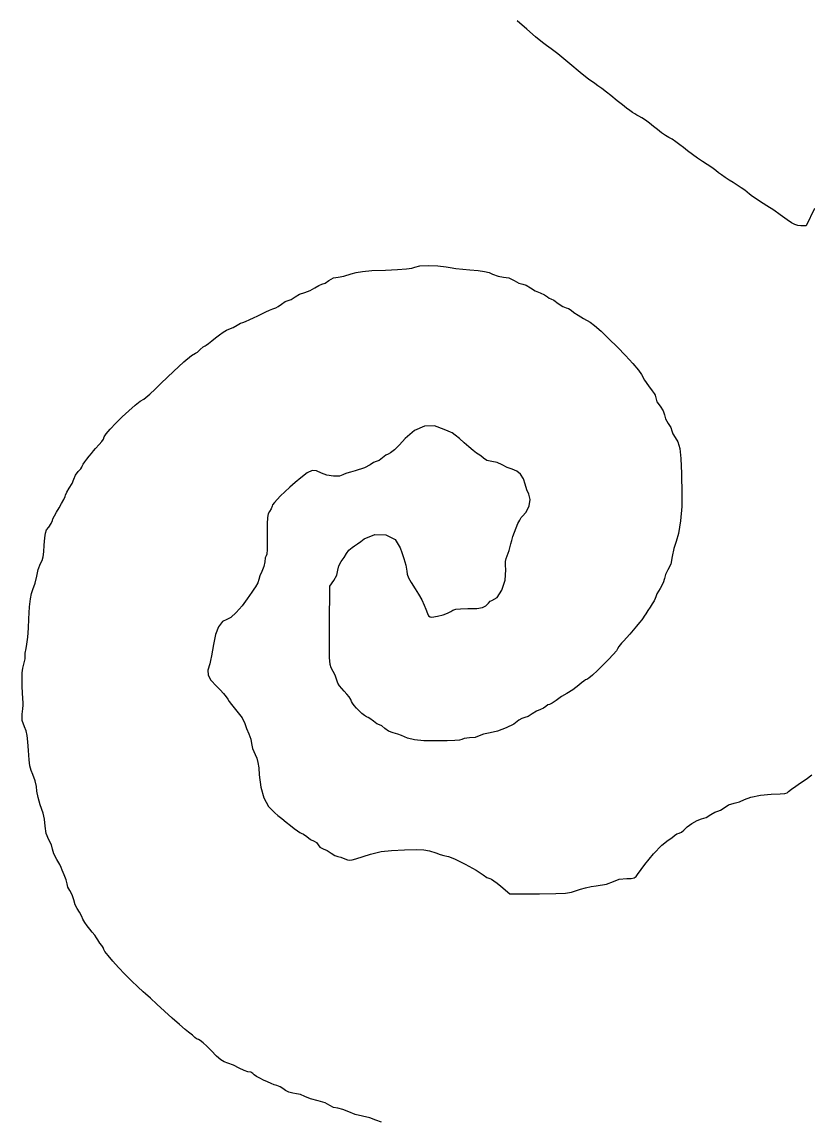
# Model space of a CAD drawing. Extents: x 2.6 to 36, y 0.8 to 49.1.
# Drawn here: x 5.7 to 11.67, y 23.02 to 31.37 of the extents above; entities that cross this region are included whole.
import ezdxf

# ---------------------------------------------------------------- set-up
doc = ezdxf.new("R2010")
doc.units = 0
doc.layers.get('0').update_dxf_attribs({"linetype": 'CONTINUOUS'})

msp = doc.modelspace()

# ---------------------------------------------------------------- linework, layer by layer
at = {"color": 0}
for p, q in [((9.53358, 31.3139), (9.4611, 31.3775)), ((9.59972, 31.2575), (9.53358, 31.3139)), ((9.65201, 31.2146), (9.59972, 31.2575)), ((9.68332, 31.1911), (9.65201, 31.2146)), ((9.71832, 31.1668), (9.68332, 31.1911)), ((9.76953, 31.1269), (9.71832, 31.1668)), ((9.84517, 31.0647), (9.76953, 31.1269)), ((9.95344, 30.9738), (9.84517, 31.0647)), ((10.0025, 30.935), (9.95344, 30.9738)), ((10.0493, 30.9018), (10.0025, 30.935)), ((10.0728, 30.8857), (10.0493, 30.9018)), ((10.1035, 30.8632), (10.0728, 30.8857)), ((10.1373, 30.8374), (10.1035, 30.8632)), ((10.1703, 30.8112), (10.1373, 30.8374)), ((10.2193, 30.7718), (10.1703, 30.8112)), ((10.2586, 30.7403), (10.2193, 30.7718)), ((10.2899, 30.7158), (10.2586, 30.7403)), ((10.3147, 30.6971), (10.2899, 30.7158)), ((10.3348, 30.6829), (10.3147, 30.6971)), ((10.3518, 30.6719), (10.3348, 30.6829)), ((10.3675, 30.6629), (10.3518, 30.6719)), ((10.3834, 30.6549), (10.3675, 30.6629)), ((10.4058, 30.6421), (10.3834, 30.6549)), ((10.4343, 30.6231), (10.4058, 30.6421)), ((10.4651, 30.6004), (10.4343, 30.6231)), ((10.4945, 30.5769), (10.4651, 30.6004)), ((10.5242, 30.5528), (10.4945, 30.5769)), ((10.5562, 30.529), (10.5242, 30.5528)), ((10.5864, 30.5083), (10.5562, 30.529)), ((10.6111, 30.4933), (10.5864, 30.5083)), ((10.6353, 30.4787), (10.6111, 30.4933)), ((10.6643, 30.4593), (10.6353, 30.4787)), ((10.6945, 30.4375), (10.6643, 30.4593)), ((10.7222, 30.4158), (10.6945, 30.4375)), ((10.7525, 30.3921), (10.7222, 30.4158)), ((10.7899, 30.3644), (10.7525, 30.3921)), ((10.8295, 30.3365), (10.7899, 30.3644)), ((10.8666, 30.3114), (10.8295, 30.3365)), ((10.9021, 30.2878), (10.8666, 30.3114)), ((10.9369, 30.2636), (10.9021, 30.2878)), ((10.9672, 30.2418), (10.9369, 30.2636)), ((10.9889, 30.225), (10.9672, 30.2418)), ((11.0097, 30.209), (10.9889, 30.225)), ((11.0375, 30.1896), (11.0097, 30.209)), ((11.0688, 30.169), (11.0375, 30.1896)), ((11.1, 30.1497), (11.0688, 30.169)), ((11.1306, 30.1307), (11.1, 30.1497)), ((11.1607, 30.1108), (11.1306, 30.1307)), ((11.1869, 30.0922), (11.1607, 30.1108)), ((11.2056, 30.0772), (11.1869, 30.0922)), ((11.2233, 30.0628), (11.2056, 30.0772)), ((11.247, 30.0451), (11.2233, 30.0628)), ((11.2736, 30.0265), (11.247, 30.0451)), ((11.3, 30.0092), (11.2736, 30.0265)), ((11.3558, 29.9736), (11.3, 30.0092)), ((11.4069, 29.9396), (11.3558, 29.9736)), ((11.4571, 29.9047), (11.4069, 29.9396)), ((11.5102, 29.8664), (11.4571, 29.9047)), ((11.7172, 29.9528), (11.6538, 29.8222)), ((11.5407, 29.8456), (11.5102, 29.8664)), ((11.5663, 29.8319), (11.5407, 29.8456)), ((11.5894, 29.8244), (11.5663, 29.8319)), ((11.6121, 29.8222), (11.5894, 29.8244)), ((11.6538, 29.8222), (11.6121, 29.8222)), ((8.28657, 29.4763), (8.35688, 29.4817)), ((8.35688, 29.4817), (8.46044, 29.4857)), ((8.46044, 29.4857), (8.55279, 29.4896)), ((8.55279, 29.4896), (8.61903, 29.4942)), ((8.61903, 29.4942), (8.66163, 29.5)), ((8.66163, 29.5), (8.68306, 29.5072)), ((8.68306, 29.5072), (8.72114, 29.5176)), ((8.72114, 29.5176), (8.78494, 29.5215)), ((8.78494, 29.5215), (8.85753, 29.519)), ((8.85753, 29.519), (8.92219, 29.5097)), ((8.92219, 29.5097), (8.95182, 29.5044)), ((8.95182, 29.5044), (8.99556, 29.4987)), ((8.99556, 29.4987), (9.04753, 29.4932)), ((9.04753, 29.4932), (9.10183, 29.4885)), ((9.10183, 29.4885), (9.16461, 29.4828)), ((9.16461, 29.4828), (9.21192, 29.476)), ((8.0019, 29.386), (8.03131, 29.4056)), ((8.03131, 29.4056), (8.06543, 29.4261)), ((8.06543, 29.4261), (8.10161, 29.4333)), ((8.10161, 29.4333), (8.14567, 29.4401)), ((8.14567, 29.4401), (8.19937, 29.4564)), ((8.19937, 29.4564), (8.2379, 29.4682)), ((8.2379, 29.4682), (8.28657, 29.4763)), ((9.21192, 29.476), (9.24718, 29.4672)), ((9.24718, 29.4672), (9.27387, 29.4561)), ((9.27387, 29.4561), (9.31569, 29.44)), ((9.31569, 29.44), (9.35661, 29.4333)), ((9.35661, 29.4333), (9.39703, 29.4258)), ((9.39703, 29.4258), (9.43782, 29.4056)), ((9.43782, 29.4056), (9.47358, 29.386)), ((7.80919, 29.3026), (7.8495, 29.316)), ((7.8495, 29.316), (7.88992, 29.3296)), ((7.88992, 29.3296), (7.92535, 29.351)), ((7.92535, 29.351), (7.95389, 29.3699)), ((7.95389, 29.3699), (7.97775, 29.3778)), ((7.97775, 29.3778), (8.0019, 29.386)), ((9.47358, 29.386), (9.50222, 29.3778)), ((9.50222, 29.3778), (9.52886, 29.3701)), ((9.52886, 29.3701), (9.56006, 29.3517)), ((9.56006, 29.3517), (9.59631, 29.3293)), ((9.59631, 29.3293), (9.63519, 29.3122)), ((9.63519, 29.3122), (9.66792, 29.2981)), ((7.67117, 29.2278), (7.69971, 29.2474)), ((7.69971, 29.2474), (7.72308, 29.2556)), ((7.72308, 29.2556), (7.74615, 29.2633)), ((7.74615, 29.2633), (7.77414, 29.2818)), ((7.77414, 29.2818), (7.80919, 29.3026)), ((9.66792, 29.2981), (9.68935, 29.2828)), ((9.68935, 29.2828), (9.70285, 29.2714)), ((9.70285, 29.2714), (9.71653, 29.2667)), ((9.71653, 29.2667), (9.7385, 29.2569)), ((9.7385, 29.2569), (9.77225, 29.2333)), ((9.77225, 29.2333), (9.80686, 29.2099)), ((7.49132, 29.1397), (7.52322, 29.1549)), ((7.52322, 29.1549), (7.55393, 29.1689)), ((7.55393, 29.1689), (7.58165, 29.1814)), ((7.58165, 29.1814), (7.60471, 29.1913)), ((7.60471, 29.1913), (7.62125, 29.1976)), ((7.62125, 29.1976), (7.62961, 29.2)), ((7.62961, 29.2), (7.64561, 29.2082)), ((7.64561, 29.2082), (7.67117, 29.2278)), ((9.80686, 29.2099), (9.83122, 29.2)), ((9.83122, 29.2), (9.84944, 29.1944)), ((9.84944, 29.1944), (9.86931, 29.181)), ((9.86931, 29.181), (9.89085, 29.164)), ((9.89085, 29.164), (9.92247, 29.1428)), ((7.30371, 29.0499), (7.33436, 29.0674)), ((7.33436, 29.0674), (7.35938, 29.0826)), ((7.35938, 29.0826), (7.37728, 29.0889)), ((7.37728, 29.0889), (7.39833, 29.0951)), ((7.39833, 29.0951), (7.43115, 29.11)), ((7.43115, 29.11), (7.46007, 29.1246)), ((7.46007, 29.1246), (7.49132, 29.1397)), ((9.92247, 29.1428), (9.96354, 29.1178)), ((9.96354, 29.1178), (10.0135, 29.0894)), ((10.0135, 29.0894), (10.0475, 29.0647)), ((10.0475, 29.0647), (10.0972, 29.0213)), ((7.17074, 28.9706), (7.20042, 28.9943)), ((7.20042, 28.9943), (7.22954, 29.0149)), ((7.22954, 29.0149), (7.25467, 29.0303)), ((7.25467, 29.0303), (7.27251, 29.0379)), ((7.27251, 29.0379), (7.30371, 29.0499)), ((10.0972, 29.0213), (10.1569, 28.9647)), ((7.05556, 28.8833), (7.07676, 28.9031)), ((7.07676, 28.9031), (7.09114, 28.9111)), ((7.09114, 28.9111), (7.10037, 28.9158)), ((7.10037, 28.9158), (7.11843, 28.9286)), ((7.11843, 28.9286), (7.14274, 28.9475)), ((7.14274, 28.9475), (7.17074, 28.9706)), ((10.1569, 28.9647), (10.2208, 28.9012)), ((10.2208, 28.9012), (10.2831, 28.8362)), ((6.93104, 28.7894), (6.98921, 28.8379)), ((6.98921, 28.8379), (7.01839, 28.8556)), ((7.01839, 28.8556), (7.03386, 28.8637)), ((7.03386, 28.8637), (7.05556, 28.8833)), ((10.2831, 28.8362), (10.3382, 28.7761)), ((6.85146, 28.7167), (6.93104, 28.7894)), ((10.3382, 28.7761), (10.3804, 28.7261)), ((6.75803, 28.6263), (6.85146, 28.7167)), ((10.3804, 28.7261), (10.4039, 28.6922)), ((10.4039, 28.6922), (10.4274, 28.6512)), ((10.4274, 28.6512), (10.4564, 28.6064)), ((6.67219, 28.5446), (6.71229, 28.5819)), ((6.71229, 28.5819), (6.75803, 28.6263)), ((10.4564, 28.6064), (10.4833, 28.5687)), ((10.4833, 28.5687), (10.5006, 28.5496)), ((6.56054, 28.4594), (6.59988, 28.4904)), ((6.59988, 28.4904), (6.62636, 28.5065)), ((6.62636, 28.5065), (6.64214, 28.5181)), ((6.64214, 28.5181), (6.67219, 28.5446)), ((10.5006, 28.5496), (10.508, 28.5372)), ((10.508, 28.5372), (10.5111, 28.5164)), ((10.5111, 28.5164), (10.5209, 28.4864)), ((10.5209, 28.4864), (10.5444, 28.4517)), ((6.46289, 28.3708), (6.51329, 28.4179)), ((6.51329, 28.4179), (6.56054, 28.4594)), ((10.5444, 28.4517), (10.568, 28.4169)), ((10.568, 28.4169), (10.5778, 28.3868)), ((6.37201, 28.2783), (6.41417, 28.3228)), ((6.41417, 28.3228), (6.46289, 28.3708)), ((10.5778, 28.3868), (10.5859, 28.3568)), ((10.5859, 28.3568), (10.6056, 28.3222)), ((10.6056, 28.3222), (10.6252, 28.29)), ((6.32667, 28.2188), (6.34119, 28.2421)), ((6.34119, 28.2421), (6.37201, 28.2783)), ((8.68181, 28.2685), (8.61111, 28.2071)), ((8.75732, 28.3011), (8.68181, 28.2685)), ((8.83365, 28.3042), (8.75732, 28.3011)), ((8.90685, 28.2768), (8.83365, 28.3042)), ((8.93528, 28.2618), (8.90685, 28.2768)), ((8.95492, 28.2556), (8.93528, 28.2618)), ((8.96713, 28.2492), (8.95492, 28.2556)), ((8.99044, 28.2319), (8.96713, 28.2492)), ((9.02154, 28.2064), (8.99044, 28.2319)), ((10.6252, 28.29), (10.6334, 28.2654)), ((10.6334, 28.2654), (10.6412, 28.2425)), ((10.6412, 28.2425), (10.66, 28.2143)), ((6.25976, 28.1303), (6.28803, 28.1608)), ((6.28803, 28.1608), (6.3074, 28.1842)), ((6.3074, 28.1842), (6.31967, 28.2026)), ((6.31967, 28.2026), (6.32667, 28.2188)), ((8.56711, 28.1597), (8.52869, 28.1224)), ((8.61111, 28.2071), (8.56711, 28.1597)), ((9.05707, 28.175), (9.02154, 28.2064)), ((9.09299, 28.1432), (9.05707, 28.175)), ((9.12528, 28.1161), (9.09299, 28.1432)), ((10.66, 28.2143), (10.6802, 28.1811)), ((10.6802, 28.1811), (10.6934, 28.1314)), ((6.19428, 28.0504), (6.21115, 28.0725)), ((6.21115, 28.0725), (6.22846, 28.0943)), ((6.22846, 28.0943), (6.24507, 28.114)), ((6.24507, 28.114), (6.25976, 28.1303)), ((8.43782, 28.0611), (8.41157, 28.0415)), ((8.46289, 28.0808), (8.43782, 28.0611)), ((8.48112, 28.0889), (8.46289, 28.0808)), ((8.49897, 28.0978), (8.48112, 28.0889)), ((8.52869, 28.1224), (8.49897, 28.0978)), ((9.15028, 28.0965), (9.12528, 28.1161)), ((9.16461, 28.0874), (9.15028, 28.0965)), ((9.18403, 28.0756), (9.16461, 28.0874)), ((9.20449, 28.0568), (9.18403, 28.0756)), ((10.6934, 28.1314), (10.7015, 28.055)), ((6.12901, 27.9567), (6.14774, 27.9769)), ((6.14774, 27.9769), (6.15554, 27.9907)), ((6.15554, 27.9907), (6.15853, 27.9982)), ((6.15853, 27.9982), (6.16683, 28.0117)), ((6.16683, 28.0117), (6.17914, 28.0296)), ((6.17914, 28.0296), (6.19428, 28.0504)), ((8.30067, 27.9833), (8.22999, 27.9612)), ((8.34506, 28.0076), (8.30067, 27.9833)), ((8.37011, 28.0258), (8.34506, 28.0076)), ((8.39068, 28.0333), (8.37011, 28.0258)), ((8.41157, 28.0415), (8.39068, 28.0333)), ((9.23058, 28.0392), (9.20449, 28.0568)), ((9.26682, 28.0333), (9.23058, 28.0392)), ((9.30718, 28.0263), (9.26682, 28.0333)), ((9.34625, 28.0074), (9.30718, 28.0263)), ((9.38411, 27.9868), (9.34625, 28.0074)), ((9.42156, 27.974), (9.38411, 27.9868)), ((10.7015, 28.055), (10.7062, 27.9415)), ((6.08296, 27.8646), (6.09586, 27.8987)), ((6.09586, 27.8987), (6.10829, 27.9294)), ((6.10829, 27.9294), (6.12901, 27.9567)), ((7.81831, 27.9099), (7.77528, 27.8733)), ((7.86675, 27.9464), (7.81831, 27.9099)), ((7.90419, 27.9633), (7.86675, 27.9464)), ((7.93787, 27.9621), (7.90419, 27.9633)), ((7.97526, 27.9444), (7.93787, 27.9621)), ((8.01465, 27.9301), (7.97526, 27.9444)), ((8.06603, 27.9224), (8.01465, 27.9301)), ((8.11257, 27.9222), (8.06603, 27.9224)), ((8.13764, 27.9313), (8.11257, 27.9222)), ((8.14665, 27.9365), (8.13764, 27.9313)), ((8.16704, 27.9439), (8.14665, 27.9365)), ((8.19586, 27.9524), (8.16704, 27.9439)), ((8.22999, 27.9612), (8.19586, 27.9524)), ((9.45643, 27.9604), (9.42156, 27.974)), ((9.48579, 27.9357), (9.45643, 27.9604)), ((9.50797, 27.9017), (9.48579, 27.9357)), ((9.52126, 27.8603), (9.50797, 27.9017)), ((10.7062, 27.9415), (10.7076, 27.8869)), ((6.0415, 27.799), (6.06131, 27.829)), ((6.06131, 27.829), (6.08296, 27.8646)), ((7.73475, 27.8375), (7.69775, 27.8033)), ((7.77528, 27.8733), (7.73475, 27.8375)), ((9.53299, 27.8179), (9.52126, 27.8603)), ((9.5485, 27.784), (9.53299, 27.8179)), ((10.7076, 27.8869), (10.709, 27.839)), ((10.709, 27.839), (10.7101, 27.8028)), ((6.00271, 27.7147), (6.01861, 27.744)), ((6.01861, 27.744), (6.02935, 27.7661)), ((6.02935, 27.7661), (6.03331, 27.7782)), ((6.03331, 27.7782), (6.0415, 27.799)), ((7.63813, 27.744), (7.61762, 27.7208)), ((7.66521, 27.7718), (7.63813, 27.744)), ((7.69775, 27.8033), (7.66521, 27.7718)), ((9.55806, 27.7451), (9.5485, 27.784)), ((9.55051, 27.6958), (9.55806, 27.7451)), ((10.7107, 27.7833), (10.7086, 27.6917)), ((10.7101, 27.8028), (10.7107, 27.7833)), ((5.94797, 27.6189), (5.96392, 27.6485)), ((5.96392, 27.6485), (5.98335, 27.6815)), ((5.98335, 27.6815), (6.00271, 27.7147)), ((7.58057, 27.6525), (7.57047, 27.636)), ((7.59424, 27.6731), (7.58057, 27.6525)), ((7.59999, 27.6925), (7.59424, 27.6731)), ((7.60454, 27.7033), (7.59999, 27.6925)), ((7.61762, 27.7208), (7.60454, 27.7033)), ((9.49886, 27.616), (9.52951, 27.6486)), ((9.52951, 27.6486), (9.55051, 27.6958)), ((10.7086, 27.6917), (10.6986, 27.5831)), ((5.90468, 27.5343), (5.92486, 27.5629)), ((5.92486, 27.5629), (5.93332, 27.5838)), ((5.93332, 27.5838), (5.93722, 27.5963)), ((5.93722, 27.5963), (5.94797, 27.6189)), ((7.56494, 27.6079), (7.56304, 27.5582)), ((7.57047, 27.636), (7.56494, 27.6079)), ((9.45285, 27.53), (9.46625, 27.5608)), ((9.46625, 27.5608), (9.47906, 27.5871)), ((9.47906, 27.5871), (9.49029, 27.6063)), ((9.49029, 27.6063), (9.49886, 27.616)), ((10.6986, 27.5831), (10.6837, 27.4851)), ((5.87462, 27.4531), (5.88004, 27.4886)), ((5.88004, 27.4886), (5.88938, 27.5131)), ((5.88938, 27.5131), (5.90468, 27.5343)), ((7.56304, 27.5582), (7.56381, 27.4772)), ((7.56381, 27.4772), (7.56407, 27.4136)), ((8.30003, 27.4443), (8.38015, 27.4776)), ((8.38015, 27.4776), (8.46414, 27.4747)), ((9.428, 27.464), (9.43972, 27.4969)), ((9.43972, 27.4969), (9.45285, 27.53)), ((10.6837, 27.4851), (10.6676, 27.4253)), ((5.86778, 27.3478), (5.87121, 27.3981)), ((5.87121, 27.3981), (5.87462, 27.4531)), ((7.56407, 27.4136), (7.56267, 27.3637)), ((8.20876, 27.3804), (8.22526, 27.3914)), ((8.22526, 27.3914), (8.24794, 27.4072)), ((8.24794, 27.4072), (8.27387, 27.4254)), ((8.27387, 27.4254), (8.30003, 27.4443)), ((8.46414, 27.4747), (8.53429, 27.44)), ((8.53429, 27.44), (8.57308, 27.3778)), ((9.39974, 27.3572), (9.41243, 27.4078)), ((9.41243, 27.4078), (9.41857, 27.4335)), ((9.41857, 27.4335), (9.428, 27.464)), ((10.6676, 27.4253), (10.649, 27.3725)), ((5.85465, 27.2807), (5.86253, 27.3097)), ((5.86253, 27.3097), (5.86778, 27.3478)), ((7.55544, 27.3167), (7.54764, 27.3007)), ((7.55974, 27.3304), (7.55544, 27.3167)), ((7.56267, 27.3637), (7.55974, 27.3304)), ((8.14719, 27.3046), (8.16456, 27.3333)), ((8.16456, 27.3333), (8.18332, 27.3586)), ((8.18332, 27.3586), (8.20876, 27.3804)), ((8.57308, 27.3778), (8.58388, 27.3422)), ((8.58388, 27.3422), (8.60086, 27.2957)), ((9.37646, 27.2972), (9.38433, 27.3167)), ((9.38433, 27.3167), (9.39974, 27.3572)), ((10.6372, 27.3114), (10.6253, 27.2524)), ((10.649, 27.3725), (10.6372, 27.3114)), ((5.82553, 27.2133), (5.84358, 27.2572)), ((5.84358, 27.2572), (5.85465, 27.2807)), ((7.53787, 27.2344), (7.52225, 27.1975)), ((7.54443, 27.2718), (7.53787, 27.2344)), ((7.54764, 27.3007), (7.54443, 27.2718)), ((8.09999, 27.2081), (8.10732, 27.2418)), ((8.10732, 27.2418), (8.12528, 27.2742)), ((8.12528, 27.2742), (8.14719, 27.3046)), ((8.60086, 27.2957), (8.61594, 27.2456)), ((8.61594, 27.2456), (8.62224, 27.2011)), ((9.37142, 27.2465), (9.37224, 27.2747)), ((9.37381, 27.2101), (9.37142, 27.2465)), ((9.37224, 27.2747), (9.37646, 27.2972)), ((10.6253, 27.2524), (10.6039, 27.209)), ((5.80317, 27.1092), (5.81435, 27.1619)), ((5.81435, 27.1619), (5.82553, 27.2133)), ((7.50657, 27.1647), (7.50006, 27.1369)), ((7.52225, 27.1975), (7.50657, 27.1647)), ((8.06944, 27.1293), (8.09119, 27.1707)), ((8.09119, 27.1707), (8.09999, 27.2081)), ((8.62224, 27.2011), (8.62532, 27.1774)), ((8.62532, 27.1774), (8.63585, 27.1493)), ((8.63585, 27.1493), (8.65533, 27.1135)), ((9.36897, 27.1308), (9.37381, 27.2101)), ((10.5776, 27.1451), (10.5677, 27.1107)), ((10.5854, 27.1756), (10.5776, 27.1451)), ((10.6039, 27.209), (10.5854, 27.1756)), ((5.77365, 27.0315), (5.78538, 27.0611)), ((5.78538, 27.0611), (5.80317, 27.1092)), ((7.46158, 27.0644), (7.44547, 27.0412)), ((7.47444, 27.0814), (7.46158, 27.0644)), ((7.49246, 27.1107), (7.47444, 27.0814)), ((7.50006, 27.1369), (7.49246, 27.1107)), ((8.03586, 26.7899), (8.0389, 27.0853)), ((8.0389, 27.0853), (8.06944, 27.1293)), ((8.65533, 27.1135), (8.68539, 27.0665)), ((8.68539, 27.0665), (8.71143, 27.0251)), ((9.34494, 27.0558), (9.36897, 27.1308)), ((10.5442, 27.0678), (10.5208, 27.0289)), ((10.5677, 27.1107), (10.5442, 27.0678)), ((5.75971, 26.9301), (5.76557, 26.9911)), ((5.76557, 26.9911), (5.77365, 27.0315)), ((7.41183, 26.9889), (7.37397, 26.936)), ((7.42822, 27.0151), (7.41183, 26.9889)), ((7.44547, 27.0412), (7.42822, 27.0151)), ((8.71143, 27.0251), (8.73563, 26.9821)), ((8.73563, 26.9821), (8.75521, 26.9424)), ((9.25543, 26.9718), (9.26676, 26.9778)), ((9.26676, 26.9778), (9.3086, 26.9997)), ((9.3086, 26.9997), (9.34494, 27.0558)), ((10.4989, 26.9753), (10.4856, 26.9521)), ((10.5078, 26.9935), (10.4989, 26.9753)), ((10.5111, 27.0042), (10.5078, 26.9935)), ((10.5208, 27.0289), (10.5111, 27.0042)), ((5.75483, 26.8389), (5.75971, 26.9301)), ((7.37397, 26.936), (7.32872, 26.8857)), ((8.75521, 26.9424), (8.76764, 26.9111)), ((8.76764, 26.9111), (8.77843, 26.8794)), ((8.93246, 26.8806), (8.95557, 26.8944)), ((8.95557, 26.8944), (8.97097, 26.9042)), ((8.97097, 26.9042), (8.99462, 26.9104)), ((8.99462, 26.9104), (9.03125, 26.9139)), ((9.03125, 26.9139), (9.08583, 26.9154)), ((9.08583, 26.9154), (9.15343, 26.9176)), ((9.15343, 26.9176), (9.19607, 26.9239)), ((9.19607, 26.9239), (9.22265, 26.9364)), ((9.22265, 26.9364), (9.24229, 26.9576)), ((9.24229, 26.9576), (9.25543, 26.9718)), ((10.4524, 26.9007), (10.4367, 26.8768)), ((10.4695, 26.9265), (10.4524, 26.9007)), ((10.4856, 26.9521), (10.4695, 26.9265)), ((5.75071, 26.7661), (5.75483, 26.8389)), ((7.22325, 26.8185), (7.19358, 26.7785)), ((7.25624, 26.8331), (7.22325, 26.8185)), ((7.28614, 26.8481), (7.25624, 26.8331)), ((7.32872, 26.8857), (7.28614, 26.8481)), ((8.77843, 26.8794), (8.78792, 26.8613)), ((8.78792, 26.8613), (8.79856, 26.8532)), ((8.79856, 26.8532), (8.81278, 26.8519)), ((8.81278, 26.8519), (8.8559, 26.8578)), ((8.8559, 26.8578), (8.89751, 26.8678)), ((8.89751, 26.8678), (8.93246, 26.8806)), ((10.3889, 26.8092), (10.3668, 26.7821)), ((10.4063, 26.8311), (10.3889, 26.8092)), ((10.4167, 26.8457), (10.4063, 26.8311)), ((10.4243, 26.8576), (10.4167, 26.8457)), ((10.4367, 26.8768), (10.4243, 26.8576)), ((5.74539, 26.6994), (5.75071, 26.7661)), ((7.19358, 26.7785), (7.16982, 26.7183)), ((8.03494, 26.6392), (8.03586, 26.7899)), ((10.3416, 26.7524), (10.3157, 26.7224)), ((10.3668, 26.7821), (10.3416, 26.7524)), ((5.73406, 26.6136), (5.73958, 26.6461)), ((5.73958, 26.6461), (5.74539, 26.6994)), ((7.15468, 26.6429), (7.14854, 26.5992)), ((7.16982, 26.7183), (7.15468, 26.6429)), ((10.2529, 26.6539), (10.2312, 26.6288)), ((10.2693, 26.6707), (10.2529, 26.6539)), ((10.2909, 26.6943), (10.2693, 26.6707)), ((10.3157, 26.7224), (10.2909, 26.6943)), ((5.72678, 26.5771), (5.73406, 26.6136)), ((5.72743, 26.5561), (5.72678, 26.5771)), ((7.14117, 26.5571), (7.13351, 26.5215)), ((7.14854, 26.5992), (7.14117, 26.5571)), ((8.03646, 26.545), (8.03494, 26.6392)), ((10.188, 26.5663), (10.1526, 26.5289)), ((10.2128, 26.595), (10.188, 26.5663)), ((10.2222, 26.6099), (10.2128, 26.595)), ((10.2312, 26.6288), (10.2222, 26.6099)), ((5.70796, 26.464), (5.7161, 26.4946)), ((5.7161, 26.4946), (5.72661, 26.5339)), ((5.72661, 26.5339), (5.72743, 26.5561)), ((7.12657, 26.4971), (7.11247, 26.4486)), ((7.13351, 26.5215), (7.12657, 26.4971)), ((8.04101, 26.4925), (8.03646, 26.545)), ((8.04932, 26.4667), (8.04101, 26.4925)), ((10.1114, 26.4874), (10.0694, 26.4467)), ((10.1526, 26.5289), (10.1114, 26.4874)), ((5.70236, 26.3836), (5.7035, 26.4286)), ((5.7035, 26.4286), (5.70796, 26.464)), ((7.11247, 26.4486), (7.11442, 26.4108)), ((7.11442, 26.4108), (7.13542, 26.3738)), ((8.07878, 26.4111), (8.04932, 26.4667)), ((8.09347, 26.3656), (8.07878, 26.4111)), ((10.0316, 26.4117), (10.0027, 26.3871)), ((10.0694, 26.4467), (10.0316, 26.4117)), ((5.70426, 26.3242), (5.70236, 26.3836)), ((5.70654, 26.2764), (5.70426, 26.3242)), ((7.13542, 26.3738), (7.1786, 26.3274)), ((7.1786, 26.3274), (7.20617, 26.299)), ((8.09967, 26.3506), (8.09347, 26.3656)), ((8.11203, 26.3308), (8.09967, 26.3506)), ((8.12875, 26.309), (8.11203, 26.3308)), ((8.14811, 26.2878), (8.12875, 26.309)), ((9.92779, 26.3357), (9.8814, 26.2996)), ((9.94726, 26.3521), (9.92779, 26.3357)), ((9.96506, 26.3654), (9.94726, 26.3521)), ((9.97911, 26.3744), (9.96506, 26.3654)), ((9.98757, 26.3778), (9.97911, 26.3744)), ((10.0027, 26.3871), (9.98757, 26.3778)), ((5.7085, 26.2339), (5.70654, 26.2764)), ((5.71001, 26.2014), (5.7085, 26.2339)), ((7.20617, 26.299), (7.23133, 26.2708)), ((7.23133, 26.2708), (7.25136, 26.246)), ((7.25136, 26.246), (7.2634, 26.2278)), ((7.2634, 26.2278), (7.27425, 26.2104)), ((8.16743, 26.2665), (8.14811, 26.2878)), ((8.18435, 26.2449), (8.16743, 26.2665)), ((8.197, 26.2253), (8.18435, 26.2449)), ((8.20356, 26.2103), (8.197, 26.2253)), ((9.79562, 26.2475), (9.75581, 26.2194)), ((9.83718, 26.2718), (9.79562, 26.2475)), ((9.8814, 26.2996), (9.83718, 26.2718)), ((5.70469, 26.1142), (5.70936, 26.1539)), ((5.70936, 26.1539), (5.71083, 26.1833)), ((5.71083, 26.1833), (5.71001, 26.2014)), ((7.27425, 26.2104), (7.29107, 26.1878)), ((7.29107, 26.1878), (7.31158, 26.1626)), ((7.31158, 26.1626), (7.33344, 26.1382)), ((8.20985, 26.1979), (8.20356, 26.2103)), ((8.22282, 26.1807), (8.20985, 26.1979)), ((8.24044, 26.1608), (8.22282, 26.1807)), ((8.26074, 26.1401), (8.24044, 26.1608)), ((8.28168, 26.1207), (8.26074, 26.1401)), ((9.63639, 26.1504), (9.60618, 26.1372)), ((9.66092, 26.1601), (9.63639, 26.1504)), ((9.67865, 26.1733), (9.66092, 26.1601)), ((9.69157, 26.1843), (9.67865, 26.1733)), ((9.70438, 26.1889), (9.69157, 26.1843)), ((9.72472, 26.1979), (9.70438, 26.1889)), ((9.75581, 26.2194), (9.72472, 26.1979)), ((5.70426, 26.0668), (5.70469, 26.1142)), ((5.7214, 26.0183), (5.70426, 26.0668)), ((7.33344, 26.1382), (7.37381, 26.0869)), ((7.37381, 26.0869), (7.39447, 26.0438)), ((8.30122, 26.1043), (8.28168, 26.1207)), ((8.31739, 26.0931), (8.30122, 26.1043)), ((8.32818, 26.0889), (8.31739, 26.0931)), ((8.34315, 26.0807), (8.32818, 26.0889)), ((8.36871, 26.0611), (8.34315, 26.0807)), ((8.39606, 26.0415), (8.36871, 26.0611)), ((9.47353, 26.0682), (9.43494, 26.0393)), ((9.49419, 26.0828), (9.47353, 26.0682)), ((9.51753, 26.0889), (9.49419, 26.0828)), ((9.54476, 26.0968), (9.51753, 26.0889)), ((9.57487, 26.116), (9.54476, 26.0968)), ((9.60618, 26.1372), (9.57487, 26.116)), ((5.73313, 25.9885), (5.7214, 26.0183)), ((5.74154, 25.9519), (5.73313, 25.9885)), ((7.39447, 26.0438), (7.40642, 26.0047)), ((7.40642, 26.0047), (7.42356, 25.9643)), ((8.41558, 26.0333), (8.39606, 26.0415)), ((8.43272, 26.0256), (8.41558, 26.0333)), ((8.45454, 26.0067), (8.43272, 26.0256)), ((8.48415, 25.9856), (8.45454, 26.0067)), ((8.52018, 25.9722), (8.48415, 25.9856)), ((8.55539, 25.9633), (8.52018, 25.9722)), ((9.25401, 25.9724), (9.20367, 25.9628)), ((9.31164, 25.9854), (9.25401, 25.9724)), ((9.37646, 26.0097), (9.31164, 25.9854)), ((9.43494, 26.0393), (9.37646, 26.0097)), ((5.74744, 25.9035), (5.74154, 25.9519)), ((5.7519, 25.8375), (5.74744, 25.9035)), ((7.42356, 25.9643), (7.43832, 25.9258)), ((7.43832, 25.9258), (7.44444, 25.891)), ((7.44444, 25.891), (7.45215, 25.8537)), ((8.58311, 25.9521), (8.55539, 25.9633)), ((8.62782, 25.9315), (8.58311, 25.9521)), ((8.6799, 25.9192), (8.62782, 25.9315)), ((8.75228, 25.9131), (8.6799, 25.9192)), ((8.85769, 25.9112), (8.75228, 25.9131)), ((8.92947, 25.9121), (8.85769, 25.9112)), ((8.98589, 25.9142), (8.92947, 25.9121)), ((9.02349, 25.9176), (8.98589, 25.9142)), ((9.0389, 25.9222), (9.02349, 25.9176)), ((9.05903, 25.9301), (9.0389, 25.9222)), ((9.09788, 25.9337), (9.05903, 25.9301)), ((9.14074, 25.9385), (9.09788, 25.9337)), ((9.17068, 25.9497), (9.14074, 25.9385)), ((9.20367, 25.9628), (9.17068, 25.9497)), ((5.75635, 25.769), (5.7519, 25.8375)), ((7.45215, 25.8537), (7.47081, 25.8093)), ((7.47081, 25.8093), (7.48383, 25.7804)), ((5.76237, 25.7213), (5.75635, 25.769)), ((5.77143, 25.6861), (5.76237, 25.7213)), ((7.48383, 25.7804), (7.49283, 25.7482)), ((7.49283, 25.7482), (7.49881, 25.7079)), ((5.78489, 25.6557), (5.77143, 25.6861)), ((5.80339, 25.6085), (5.78489, 25.6557)), ((7.49881, 25.7079), (7.50276, 25.6549)), ((7.50276, 25.6549), (7.51437, 25.5599)), ((11.6526, 25.6211), (11.6958, 25.6536)), ((5.81108, 25.5653), (5.80339, 25.6085)), ((5.81456, 25.5297), (5.81108, 25.5653)), ((7.51437, 25.5599), (7.53808, 25.4794)), ((11.5422, 25.5449), (11.5738, 25.5672)), ((11.5738, 25.5672), (11.6111, 25.5922)), ((11.6111, 25.5922), (11.6526, 25.6211)), ((5.8246, 25.4828), (5.81456, 25.5297)), ((5.84076, 25.4268), (5.8246, 25.4828)), ((7.53808, 25.4794), (7.57357, 25.4142)), ((11.1862, 25.4672), (11.2339, 25.4839)), ((11.2339, 25.4839), (11.3074, 25.4983)), ((11.3074, 25.4983), (11.388, 25.5078)), ((11.388, 25.5078), (11.4571, 25.5093)), ((11.4571, 25.5093), (11.4907, 25.511)), ((11.4907, 25.511), (11.5091, 25.5183)), ((11.5091, 25.5183), (11.5194, 25.5278)), ((11.5194, 25.5278), (11.5422, 25.5449)), ((5.86242, 25.3636), (5.84076, 25.4268)), ((7.57357, 25.4142), (7.62067, 25.3647)), ((11.0026, 25.3854), (11.0297, 25.404)), ((11.0297, 25.404), (11.0649, 25.4249)), ((11.0649, 25.4249), (11.1056, 25.4381)), ((11.1056, 25.4381), (11.1476, 25.45)), ((11.1476, 25.45), (11.1862, 25.4672)), ((5.87337, 25.3169), (5.86242, 25.3636)), ((5.87815, 25.2636), (5.87337, 25.3169)), ((7.62067, 25.3647), (7.64458, 25.3458)), ((7.64458, 25.3458), (7.67492, 25.3215)), ((7.67492, 25.3215), (7.70774, 25.295)), ((10.786, 25.2853), (10.8249, 25.3068)), ((10.8249, 25.3068), (10.8596, 25.3187)), ((10.8596, 25.3187), (10.8946, 25.3311)), ((10.8946, 25.3311), (10.9298, 25.3515)), ((10.9298, 25.3515), (10.9596, 25.37)), ((10.9596, 25.37), (10.9817, 25.3778)), ((10.9817, 25.3778), (11.0026, 25.3854)), ((5.88465, 25.2088), (5.87815, 25.2636)), ((7.70774, 25.295), (7.73915, 25.2694)), ((7.73915, 25.2694), (7.76764, 25.2468)), ((7.76764, 25.2468), (7.79258, 25.2282)), ((7.79258, 25.2282), (7.81125, 25.2157)), ((10.7084, 25.2176), (10.7253, 25.2332)), ((10.7253, 25.2332), (10.7502, 25.2592)), ((10.7502, 25.2592), (10.786, 25.2853)), ((5.90587, 25.1611), (5.88465, 25.2088)), ((5.92524, 25.1215), (5.90587, 25.1611)), ((7.81125, 25.2157), (7.82101, 25.2111)), ((7.82101, 25.2111), (7.83772, 25.2033)), ((7.83772, 25.2033), (7.86301, 25.1849)), ((7.86301, 25.1849), (7.89236, 25.164)), ((7.89236, 25.164), (7.91889, 25.151)), ((7.91889, 25.151), (7.9381, 25.1392)), ((7.9381, 25.1392), (7.95019, 25.1217)), ((10.559, 25.121), (10.6065, 25.1588)), ((10.6065, 25.1588), (10.6348, 25.1762)), ((10.6348, 25.1762), (10.6549, 25.1937)), ((10.6549, 25.1937), (10.6711, 25.206)), ((10.6711, 25.206), (10.6896, 25.2111)), ((10.6896, 25.2111), (10.7084, 25.2176)), ((5.93349, 25.0889), (5.92524, 25.1215)), ((5.94336, 25.055), (5.93349, 25.0889)), ((5.96685, 25.0122), (5.94336, 25.055)), ((7.95019, 25.1217), (7.96376, 25.1043)), ((7.96376, 25.1043), (7.98687, 25.0928)), ((7.98687, 25.0928), (8.01714, 25.08)), ((8.01714, 25.08), (8.04807, 25.0594)), ((8.04807, 25.0594), (8.07601, 25.041)), ((8.3469, 25.0511), (8.42828, 25.071)), ((8.42828, 25.071), (8.50526, 25.0806)), ((8.50526, 25.0806), (8.60454, 25.0846)), ((8.60454, 25.0846), (8.69342, 25.086)), ((8.69342, 25.086), (8.75142, 25.0836)), ((8.75142, 25.0836), (8.79546, 25.0758)), ((8.79546, 25.0758), (8.84283, 25.061)), ((8.84283, 25.061), (8.87472, 25.0503)), ((10.4285, 24.9742), (10.495, 25.0542)), ((10.495, 25.0542), (10.559, 25.121)), ((5.99024, 24.974), (5.96685, 25.0122)), ((6, 24.9507), (5.99024, 24.974)), ((8.07601, 25.041), (8.09913, 25.0333)), ((8.09913, 25.0333), (8.12283, 25.0285)), ((8.12283, 25.0285), (8.15229, 25.0167)), ((8.15229, 25.0167), (8.1715, 25.0083)), ((8.1715, 25.0083), (8.18836, 25.0056)), ((8.18836, 25.0056), (8.20779, 25.0081)), ((8.20779, 25.0081), (8.23454, 25.0158)), ((8.23454, 25.0158), (8.3469, 25.0511)), ((8.87472, 25.0503), (8.90338, 25.0414)), ((8.90338, 25.0414), (8.92557, 25.0356)), ((8.92557, 25.0356), (8.93821, 25.0333)), ((8.93821, 25.0333), (8.98383, 25.0161)), ((8.98383, 25.0161), (9.06478, 24.9757)), ((9.06478, 24.9757), (9.14865, 24.929)), ((10.3741, 24.8972), (10.4285, 24.9742)), ((6.00651, 24.929), (6, 24.9507)), ((6.02225, 24.8944), (6.00651, 24.929)), ((6.03787, 24.8567), (6.02225, 24.8944)), ((9.14865, 24.929), (9.20318, 24.8935)), ((9.20318, 24.8935), (9.23068, 24.8746)), ((10.362, 24.8808), (10.3741, 24.8972)), ((6.04443, 24.8269), (6.03787, 24.8567)), ((6.05067, 24.8021), (6.04443, 24.8269)), ((9.23068, 24.8746), (9.25211, 24.8667)), ((9.25211, 24.8667), (9.26406, 24.8621)), ((9.26406, 24.8621), (9.28396, 24.8496)), ((9.28396, 24.8496), (9.30903, 24.831)), ((9.30903, 24.831), (9.33653, 24.8083)), ((9.33653, 24.8083), (9.40392, 24.75)), ((9.97885, 24.7971), (10.0204, 24.8054)), ((10.0204, 24.8054), (10.0606, 24.811)), ((10.0606, 24.811), (10.1384, 24.824)), ((10.1384, 24.824), (10.19, 24.8435)), ((10.19, 24.8435), (10.2338, 24.8611)), ((10.2338, 24.8611), (10.2914, 24.8667)), ((10.2914, 24.8667), (10.3261, 24.8675)), ((10.3261, 24.8675), (10.3478, 24.8717)), ((10.3478, 24.8717), (10.362, 24.8808)), ((6.06575, 24.776), (6.05067, 24.8021)), ((6.08306, 24.7439), (6.06575, 24.776)), ((6.09489, 24.705), (6.08306, 24.7439)), ((9.40392, 24.75), (9.62842, 24.7508)), ((9.62842, 24.7508), (9.75233, 24.7519)), ((9.75233, 24.7519), (9.82721, 24.7554)), ((9.82721, 24.7554), (9.87332, 24.7631)), ((9.87332, 24.7631), (9.91092, 24.7767)), ((9.91092, 24.7767), (9.94065, 24.7871)), ((9.94065, 24.7871), (9.97885, 24.7971)), ((6.10601, 24.6675), (6.09489, 24.705)), ((6.12181, 24.6389), (6.10601, 24.6675)), ((6.1396, 24.6118), (6.12181, 24.6389)), ((6.15565, 24.5778), (6.1396, 24.6118)), ((6.16504, 24.5583), (6.15565, 24.5778)), ((6.17974, 24.534), (6.16504, 24.5583)), ((6.19764, 24.5079), (6.17974, 24.534)), ((6.21685, 24.4833), (6.19764, 24.5079)), ((6.236, 24.4596), (6.21685, 24.4833)), ((6.25385, 24.436), (6.236, 24.4596)), ((6.2685, 24.4153), (6.25385, 24.436)), ((6.27783, 24.4003), (6.2685, 24.4153)), ((6.29249, 24.3764), (6.27783, 24.4003)), ((6.30729, 24.3578), (6.29249, 24.3764)), ((6.31782, 24.3428), (6.30729, 24.3578)), ((6.32221, 24.3274), (6.31782, 24.3428)), ((6.33106, 24.3115), (6.32221, 24.3274)), ((6.35519, 24.2813), (6.33106, 24.3115)), ((6.39111, 24.2401), (6.35519, 24.2813)), ((6.43522, 24.1922), (6.39111, 24.2401)), ((6.48394, 24.1411), (6.43522, 24.1922)), ((6.53375, 24.0907), (6.48394, 24.1411)), ((6.581, 24.0447), (6.53375, 24.0907)), ((6.62224, 24.0072), (6.581, 24.0447)), ((6.64008, 23.9911), (6.62224, 24.0072)), ((6.67638, 23.9581), (6.64008, 23.9911)), ((6.72592, 23.9126), (6.67638, 23.9581)), ((6.78331, 23.86), (6.72592, 23.9126)), ((6.84244, 23.8064), (6.78331, 23.86)), ((6.89675, 23.7585), (6.84244, 23.8064)), ((6.94015, 23.7214), (6.89675, 23.7585)), ((6.96669, 23.7004), (6.94015, 23.7214)), ((6.99675, 23.6771), (6.96669, 23.7004)), ((7.01443, 23.6589), (6.99675, 23.6771)), ((7.02576, 23.6487), (7.01443, 23.6589)), ((7.04053, 23.6444), (7.02576, 23.6487)), ((7.0535, 23.6378), (7.04053, 23.6444)), ((7.07617, 23.6197), (7.0535, 23.6378)), ((7.10531, 23.5931), (7.07617, 23.6197)), ((7.13781, 23.5604), (7.10531, 23.5931)), ((7.17919, 23.5186), (7.13781, 23.5604)), ((7.21094, 23.4913), (7.17919, 23.5186)), ((7.23763, 23.4749), (7.21094, 23.4913)), ((7.26383, 23.466), (7.23763, 23.4749)), ((7.30838, 23.4507), (7.26383, 23.466)), ((7.35092, 23.4278), (7.30838, 23.4507)), ((7.38721, 23.4082), (7.35092, 23.4278)), ((7.41689, 23.4), (7.38721, 23.4082)), ((7.43787, 23.3958), (7.41689, 23.4)), ((7.45361, 23.3857), (7.43787, 23.3958)), ((7.46425, 23.3768), (7.45361, 23.3857)), ((7.48312, 23.3649), (7.46425, 23.3768)), ((7.50776, 23.351), (7.48312, 23.3649)), ((7.53586, 23.3365), (7.50776, 23.351)), ((7.56506, 23.3225), (7.53586, 23.3365)), ((7.59289, 23.3101), (7.56506, 23.3225)), ((7.61714, 23.3007), (7.59289, 23.3101)), ((7.63531, 23.2951), (7.61714, 23.3007)), ((7.66118, 23.2858), (7.63531, 23.2951)), ((7.68169, 23.2722), (7.66118, 23.2858)), ((7.70193, 23.2571), (7.68169, 23.2722)), ((7.72819, 23.2447), (7.70193, 23.2571)), ((7.75717, 23.2364), (7.72819, 23.2447)), ((7.78554, 23.2333), (7.75717, 23.2364)), ((7.81581, 23.2271), (7.78554, 23.2333)), ((7.84868, 23.2121), (7.81581, 23.2271)), ((7.89253, 23.1935), (7.84868, 23.2121)), ((7.94928, 23.1788), (7.89253, 23.1935)), ((8.00287, 23.1638), (7.94928, 23.1788)), ((8.0389, 23.1444), (8.00287, 23.1638)), ((8.06608, 23.1285), (8.0389, 23.1444)), ((8.09874, 23.1222), (8.06608, 23.1285)), ((8.13792, 23.1144), (8.09874, 23.1222)), ((8.18138, 23.0957), (8.13792, 23.1144)), ((8.23156, 23.0749), (8.18138, 23.0957)), ((8.28711, 23.0618), (8.23156, 23.0749)), ((8.34093, 23.0503), (8.28711, 23.0618)), ((8.38693, 23.0328), (8.34093, 23.0503)), ((8.43093, 23.0172), (8.38693, 23.0328))]:
    msp.add_line(p, q, dxfattribs=at)

doc.saveas('drawing.dxf')
